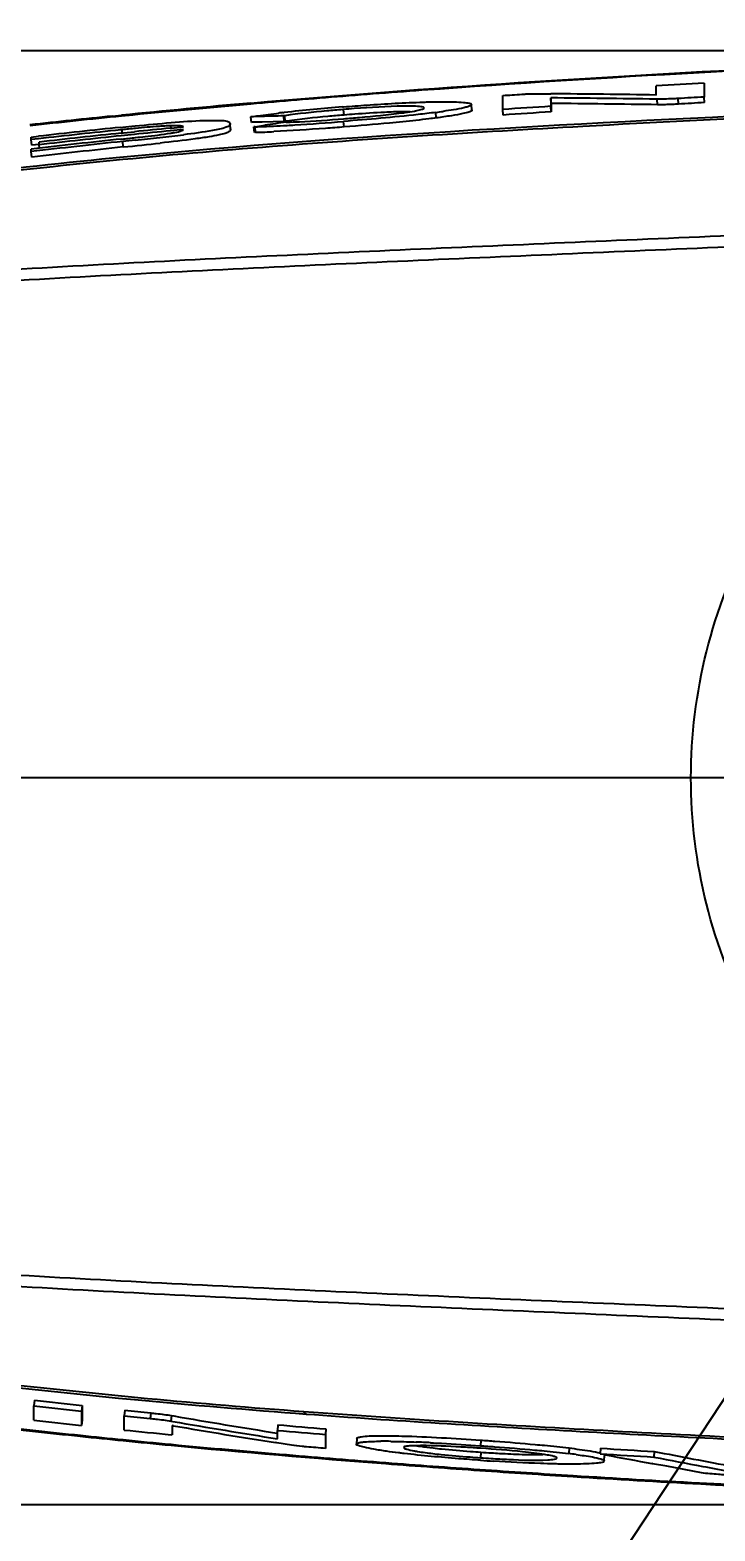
# Model space of a CAD drawing. Header units: millimetres. Extents: x 4086 to 8300, y 123 to 1549.
# Drawn here: x 6679.3 to 6709.9, y 703.4 to 770.5 of the extents above; entities that cross this region are included whole.
import ezdxf
from ezdxf import colors
from ezdxf.entities.mleader import LeaderData, LeaderLine
from ezdxf.math import Vec2, Vec3

# ---------------------------------------------------------------- set-up
doc = ezdxf.new("R2010")
doc.units = ezdxf.units.MM
doc.linetypes.add('CENTER2', pattern=[28.575, 19.05, -3.175, 3.175, -3.175])
for name, color, linetype in [('00_COMPONENTS', 7, 'Continuous'), ('03_ALL_AXES', 7, 'Continuous'), ('51__DRAFT_DIMS', 7, 'Continuous'), ('多重引线', 7, 'Continuous')]:
    doc.layers.add(name, color=color, linetype=linetype)
doc.styles.add('思源黑', font='SourceHanSansCN-Normal.ttf')
doc.dimstyles.new('尺寸标注_细节_1_2比例', dxfattribs={"dimtxt": 7, "dimasz": 6, "dimexe": 2, "dimexo": 1.5, "dimgap": 1, "dimtad": 1, "dimlfac": 2, "dimdsep": 46, "dimtxsty": '思源黑', "dimcen": 0.09, "dimadec": 0, "dimazin": 0, "dimtp": 0.01, "dimtm": 0.01, "dimtfac": 1, "dimtofl": 0, "dimtmove": 0, "dimatfit": 3, "dimfxl": 1, "dimtolj": 1, "dimarcsym": 0})

# ---------------------------------------------------------------- blocks, each defined once
blk = doc.blocks.new('*D1647')
at = {"layer": '51__DRAFT_DIMS', "color": 0, "linetype": 'Continuous', "lineweight": -2}
for p, q in [((6648.346, 764.797), (6648.346, 790.232)), ((6785.846, 771.111), (6785.846, 790.232)), ((6654.346, 788.232), (6779.846, 788.232))]:
    blk.add_line(p, q, dxfattribs=at)
at = {"layer": '51__DRAFT_DIMS', "color": 0}
for points in [[(6654.346, 789.232), (6654.346, 787.232), (6648.346, 788.232)], [(6779.846, 787.232), (6779.846, 789.232), (6785.846, 788.232)]]:
    blk.add_solid(points, dxfattribs=at)
at = {"layer": 'Defpoints', "color": 0}
for p in [(6785.846, 788.232), (6785.846, 769.611), (6648.346, 763.297)]:
    blk.add_point(p, dxfattribs=at)
at = {"layer": '51__DRAFT_DIMS', "color": 0, "insert": (6717.035, 796.484), "char_height": 7, "attachment_point": 2, "style": '思源黑'}
blk.add_mtext('\\A1;275', dxfattribs=at)
blk = doc.blocks.new('*D1649')
at = {"layer": '51__DRAFT_DIMS', "color": 0, "linetype": 'Continuous', "lineweight": -2}
for p, q in [((6740.485, 769.584), (6597.058, 769.584)), ((6599.058, 763.584), (6599.058, 710.528)), ((6740.475, 704.528), (6597.058, 704.528))]:
    blk.add_line(p, q, dxfattribs=at)
at = {"layer": '51__DRAFT_DIMS', "color": 0}
for points in [[(6600.058, 763.584), (6598.058, 763.584), (6599.058, 769.584)], [(6598.058, 710.528), (6600.058, 710.528), (6599.058, 704.528)]]:
    blk.add_solid(points, dxfattribs=at)
at = {"layer": 'Defpoints', "color": 0}
for p in [(6741.985, 769.584), (6599.058, 704.528), (6741.975, 704.528)]:
    blk.add_point(p, dxfattribs=at)
at = {"layer": '51__DRAFT_DIMS', "color": 0, "insert": (6590.796, 737.13), "char_height": 7, "attachment_point": 2, "rotation": 90, "style": '思源黑'}
blk.add_mtext('\\A1;130.11', dxfattribs=at)

msp = doc.modelspace()

# ---------------------------------------------------------------- linework, layer by layer
at = {"layer": '00_COMPONENTS', "color": 7, "linetype": 'Continuous'}
for p, q in [((6701.9442, 767.6679), (6702.5827, 767.6625)), ((6707.2876, 767.6076), (6707.2876, 768.0133)), ((6709.4323, 768.134), (6709.4319, 767.5167)), ((6693.2705, 767.0753), (6693.3168, 767.0789)), ((6696.881, 767.2913), (6696.9165, 767.2925)), ((6696.9201, 767.0262), (6696.9191, 767.0312)), ((6699.0344, 767.1897), (6699.0339, 767.1819)), ((6699.0339, 767.1819), (6699.0351, 767.1763)), ((6699.0525, 766.9273), (6699.0349, 767.1897)), ((6700.4361, 766.9616), (6700.4361, 767.5872)), ((6702.5971, 767.2295), (6702.581, 767.4785)), ((6702.581, 767.4785), (6702.581, 767.1029)), ((6702.5971, 766.8539), (6702.581, 767.1029)), ((6702.5971, 767.2295), (6702.5971, 766.8539)), ((6707.3419, 767.4224), (6707.2851, 767.4232)), ((6707.3566, 767.1732), (6707.3419, 767.4224)), ((6708.2815, 767.2009), (6708.267, 767.4501)), ((6709.4461, 767.2675), (6709.4319, 767.5167)), ((6682.9761, 766.664), (6683.3902, 766.7056)), ((6683.8829, 766.7112), (6683.3859, 766.6617)), ((6688.2599, 766.0611), (6688.2366, 766.3354)), ((6688.237, 766.3257), (6688.237, 766.3097)), ((6688.2391, 766.3356), (6688.2371, 766.3257)), ((6689.6568, 766.648), (6689.1711, 766.6338)), ((6689.1711, 766.6338), (6689.2191, 766.6408)), ((6689.1933, 766.3852), (6689.1711, 766.6338)), ((6689.2266, 766.3862), (6689.1933, 766.3852)), ((6689.3007, 766.3884), (6689.2266, 766.3862)), ((6689.6787, 766.3994), (6689.3007, 766.3884)), ((6690.1669, 766.4132), (6689.6787, 766.3994)), ((6690.658, 766.4267), (6690.1669, 766.4132)), ((6690.6099, 766.82), (6690.6561, 766.8253)), ((6690.6846, 766.6822), (6690.6366, 766.6753)), ((6690.658, 766.4267), (6690.6366, 766.6753)), ((6690.706, 766.4335), (6690.658, 766.4267)), ((6690.706, 766.4335), (6690.6846, 766.6822)), ((6690.7348, 766.4376), (6690.706, 766.4335)), ((6690.7771, 766.4435), (6690.7348, 766.4376)), ((6690.7439, 766.3917), (6690.7908, 766.3931)), ((6693.3168, 766.9616), (6693.2801, 766.9586)), ((6693.3367, 766.7128), (6693.3021, 766.71)), ((6693.3367, 766.1776), (6693.3167, 766.4264)), ((6693.3367, 766.7128), (6693.3168, 766.9616)), ((6697.4551, 766.5813), (6697.4371, 766.8302)), ((6699.0518, 766.9407), (6699.0513, 766.933)), ((6700.453, 766.7125), (6700.4361, 766.9616)), ((6679.348, 765.6875), (6679.348, 765.7255)), ((6679.348, 765.6115), (6679.348, 765.6875)), ((6679.6688, 765.6483), (6679.348, 765.6115)), ((6679.3481, 765.7255), (6679.6698, 765.7622)), ((6683.3358, 766.1591), (6683.439, 766.1697)), ((6683.3908, 766.0532), (6683.3471, 766.0487)), ((6683.3626, 765.9015), (6683.4661, 765.9122)), ((6683.9585, 765.8441), (6683.3749, 765.7837)), ((6683.4661, 765.9122), (6683.9602, 765.9631)), ((6685.5685, 766.124), (6685.601, 766.1272)), ((6686.1615, 766.0637), (6685.5801, 766.007)), ((6685.6013, 766.126), (6685.5908, 766.2329)), ((6685.601, 766.1272), (6686.1615, 766.1817)), ((6688.262, 766.0871), (6688.2599, 766.0772)), ((6688.2599, 766.0772), (6688.2599, 766.0611)), ((6689.3066, 766.1851), (6689.3413, 766.1901)), ((6689.3555, 766.1866), (6689.3067, 766.1851)), ((6689.329, 765.9365), (6689.3067, 766.1851)), ((6689.3778, 765.938), (6689.329, 765.9365)), ((6689.3413, 766.1901), (6689.7887, 766.255)), ((6689.3778, 765.938), (6689.3555, 766.1866)), ((6679.3472, 765.1493), (6679.3472, 765.187)), ((6679.3472, 765.0737), (6679.3472, 765.1493)), ((6679.3767, 764.8259), (6679.3472, 765.0737)), ((6679.3767, 765.3636), (6679.348, 765.6115)), ((6679.6969, 765.4004), (6679.3767, 765.3636)), ((6679.6993, 765.4601), (6679.6993, 765.5004)), ((6679.6993, 765.3793), (6679.6993, 765.4601)), ((6679.7167, 765.2297), (6679.6993, 765.3793)), ((6683.9969, 765.5893), (6683.4384, 765.5305)), ((6683.4646, 765.2823), (6683.4384, 765.5305)), ((6708.8462, 737.0561), (6672.3463, 737.0561)), ((6679.4931, 709.2086), (6679.4638, 708.9608)), ((6679.4641, 708.7422), (6679.4638, 708.9608)), ((6679.4648, 708.3093), (6679.4641, 708.7422)), ((6681.6218, 708.9655), (6681.5942, 708.7175)), ((6681.5942, 708.7175), (6681.595, 708.0734)), ((6681.6218, 708.9655), (6681.6218, 708.3215)), ((6683.5262, 708.7601), (6683.5001, 708.5119)), ((6684.6908, 708.6401), (6684.6656, 708.3919)), ((6681.6218, 708.3215), (6681.595, 708.0734)), ((6683.5007, 707.8728), (6683.5001, 708.5119)), ((6685.6157, 708.5208), (6685.5911, 708.2725)), ((6685.5911, 708.2725), (6685.6769, 708.2576)), ((6685.6157, 708.5208), (6685.7188, 708.503)), ((6685.7143, 708.0627), (6685.6457, 708.0745)), ((6685.6457, 708.0745), (6685.6457, 707.6593)), ((6690.3754, 708.1073), (6690.3538, 707.8587)), ((6692.5196, 707.9262), (6692.499, 707.6775)), ((6685.646, 707.6593), (6685.6055, 707.6632)), ((6690.325, 707.3), (6690.2661, 707.3095)), ((6690.9907, 707.1944), (6690.325, 707.3)), ((6690.3538, 707.7322), (6690.3538, 707.8587)), ((6690.3538, 707.4807), (6690.3538, 707.7322)), ((6692.4991, 707.6775), (6692.4991, 707.0502)), ((6693.9063, 707.4995), (6693.8851, 707.2431)), ((6693.8854, 707.2431), (6693.8865, 707.249)), ((6693.8865, 707.249), (6693.8867, 707.2507)), ((6693.9051, 707.4919), (6693.9062, 707.4978)), ((6699.4526, 707.4191), (6699.4353, 707.1701)), ((6696.0168, 706.8223), (6695.959, 706.8291)), ((6695.9978, 707.0983), (6696.0008, 707.0854)), ((6699.4526, 706.8822), (6699.4353, 706.6332)), ((6702.8549, 706.6135), (6702.8587, 706.6229)), ((6703.3956, 707.07), (6703.3798, 706.8209)), ((6704.8046, 707.0577), (6704.7892, 706.8085)), ((6704.971, 706.491), (6704.9862, 706.7402)), ((6705.0223, 706.7643), (6704.9919, 706.77)), ((6707.2033, 706.9135), (6707.1885, 706.6643)), ((6707.1332, 706.3672), (6707.1025, 706.3729)), ((6707.7629, 706.2501), (6707.1332, 706.3672)), ((6709.3197, 705.9636), (6707.7629, 706.2501)), ((6709.3735, 706.2462), (6709.5118, 706.22)), ((6709.5118, 706.22), (6710.7155, 705.9936))]:
    msp.add_line(p, q, dxfattribs=at)
for centre, radius, start, end in [((6738.4399, 200.3928), 568.9495, 94.113427, 94.552399), ((6694.7853, -102.0418), 869.7393, 89.1763623, 89.4863246), ((6754.5373, -52.7581), 822.1303, 93.1450302, 93.2947265), ((6730.3944, 296.2493), 472.7986, 95.002816, 95.705594), ((6729.8109, 302.3862), 466.591, 94.997106, 95.648951), ((6735.0549, 242.7649), 526.4424, 94.551188, 95.00045), ((6698.9415, 693.9695), 73.3254, 94.435706, 96.487942), ((6699.4095, 690.7991), 76.4058, 94.216014, 94.573733), ((6746.5878, 83.0734), 685.4436, 93.6810307, 93.8607128), ((6693.0424, -243.201), 1010.7245, 89.1925887, 89.4592685), ((6692.9666, -249.4264), 1016.7015, 89.1890289, 89.4572675), ((6725.4489, 345.8526), 422.9494, 95.763394, 96.265903), ((6724.1574, 359.3941), 409.3034, 95.716829, 96.292861), ((6703.9115, 272.3837), 494.4698, 91.538401, 91.651972), ((6749.5918, 352.0077), 418.5418, 98.082702, 98.214792), ((6697.3152, 708.6244), 58.5806, 96.572701, 96.756209), ((6683.9638, 882.4664), 116.4164, 273.528789, 274.608087), ((6699.4237, 690.6218), 76.3341, 94.215793, 94.573697), ((6693.3231, 797.8172), 31.2589, 277.562524, 278.17751), ((6746.5881, 83.0704), 685.1971, 93.6810329, 93.8607139), ((6716.4756, 449.7562), 317.6085, 95.979333, 96.713203), ((6718.7111, 424.0203), 343.8518, 95.90312, 96.51965), ((6719.3649, 416.2708), 351.7384, 95.87921, 96.479865), ((6717.2464, 441.0041), 326.5411, 95.953899, 96.602731), ((6717.5936, 436.3044), 331.3699, 95.929327, 96.566492), ((6668.2861, 910.0338), 145.1849, 275.971583, 276.216996), ((6691.6122, 686.6545), 79.8232, 95.464075, 95.911658), ((6741.5581, 772.0273), 58.4733, 185.864037, 186.010309), ((6721.8561, 396.6566), 371.1276, 95.609353, 95.860956), ((6722.3013, 390.9789), 376.9392, 95.592358, 95.83804), ((6660.2254, 991.4196), 227.078, 276.008971, 276.28665), ((6672.0269, 883.9786), 118.9908, 276.3033, 276.56447), ((6685.8978, 756.5605), 9.6773, 91.818044, 93.080894), ((6676.7484, 843.0575), 77.7982, 276.555373, 276.94793), ((6687.7609, 816.8662), 50.7047, 271.802185, 272.728376), ((6687.7868, 816.558), 50.645, 271.800243, 272.727105), ((6686.8883, 835.4156), 69.2746, 272.719024, 273.226367), ((6686.2501, 846.9054), 80.7821, 273.219653, 273.462749), ((6715.9686, 455.6485), 311.5847, 95.992735, 96.74973), ((6715.9689, 455.6467), 311.337, 95.992722, 96.74971), ((6652.1155, 1066.3736), 302.7189, 275.94413, 276.258534), ((6717.1936, 1056.3857), 348.6267, 263.475007, 265.778934), ((6715.7359, 1017.1511), 310.0679, 263.28755, 263.683461), ((6715.7362, 1017.1549), 310.3213, 263.28754, 263.683447), ((6719.9482, 1056.7223), 349.8633, 264.024473, 264.216211), ((6723.2706, 1106.4443), 400.9821, 263.721126, 264.027382), ((6719.3483, 1058.6702), 352.6236, 263.505663, 263.853908), ((6719.9477, 1056.7181), 350.1086, 264.024472, 264.216213), ((6723.3824, 1097.6843), 391.8463, 264.158378, 264.467668), ((6750.7519, 1085.5486), 382.8619, 260.21394, 260.923438), ((6751.3369, 1090.5016), 388.0282, 260.263458, 260.944707), ((6750.678, 1085.1167), 382.1748, 260.213782, 260.915175), ((6728.5667, 1147.5468), 441.096, 265.032952, 265.312456), ((6724.8117, 1122.3348), 416.9905, 263.749325, 264.043818), ((6726.7754, 1141.1373), 435.8952, 264.043547, 264.29647), ((6725.4179, 1126.9499), 421.5999, 264.027111, 264.288541), ((6728.7273, 1160.694), 455.5491, 264.29664, 264.567798), ((6727.5738, 1148.5199), 443.2774, 264.288731, 264.567388), ((6731.7101, 1192.545), 487.4964, 264.573302, 265.182384), ((6728.5669, 1147.5495), 441.3482, 265.032952, 265.312454), ((6695.0718, 684.3958), 22.974, 89.102853, 90.240174), ((6693.6995, 636.9477), 70.4444, 87.14615, 87.672898), ((6734.1685, 1219.4533), 514.5596, 264.584033, 265.656217), ((6736.5208, 1249.1495), 544.3049, 265.178196, 265.646301), ((6704.226, 776.2997), 69.831, 265.685057, 266.066163), ((6704.2396, 776.4957), 69.7779, 265.684918, 266.066185), ((6704.243, 776.3617), 69.8941, 266.05575, 266.444595), ((6704.2566, 776.5579), 69.8411, 266.055767, 266.444776), ((6699.555, 675.9232), 31.1335, 82.33454, 82.943263), ((6760.191, 1608.616), 903.5077, 266.4844985, 266.6369293), ((6760.1907, 1608.6108), 903.2528, 266.4845003, 266.6369319), ((6830.7843, 1369.4979), 674.5606, 259.2551617, 259.4349467), ((6826.7108, 1325.3396), 630.1148, 259.065696, 259.2679763), ((6822.781, 1304.9369), 609.0896, 259.0615216, 259.3991182), ((6739.7383, 1290.7892), 586.1124, 265.6414807, 266.0540704), ((6739.8176, 1292.4121), 587.6929, 265.6459996, 266.0568661), ((6742.3945, 1329.5991), 624.969, 266.0556229, 266.4394032), ((6742.4592, 1330.0725), 625.4899, 266.053043, 266.4358833), ((6706.5819, 810.3385), 104.0655, 266.062202, 266.383722), ((6744.1786, 1357.7403), 653.2111, 266.436229, 266.938515), ((6744.502, 1363.6833), 659.1183, 266.440564, 266.931999), ((6746.6798, 1404.1802), 699.6738, 266.9314054, 267.3510317)]:
    msp.add_arc(centre, radius, start, end, dxfattribs=at)
for points, knots in [([(6689.1641, 767.2467), (6697.1259, 767.9447), (6712.8194, 768.953), (6732.2588, 769.5931), (6747.3895, 769.6405), (6761.9344, 769.2984), (6772.7676, 768.614), (6779.8463, 767.5833)], [0, 0, 0, 0, 0.2640025, 0.5193033, 0.6423762, 0.76371, 1, 1, 1, 1]), ([(6796.0887, 763.6693), (6792.2052, 765.0563), (6784.1512, 767.0339), (6771.863, 768.5916), (6759.498, 769.3276), (6742.9918, 769.7235), (6722.3518, 769.3156), (6705.8617, 768.4692), (6697.6284, 767.8767)], [0, 0, 0, 0, 0.1249125, 0.2499034, 0.3749179, 0.499938, 0.7499661, 1, 1, 1, 1]), ([(6701.2782, 767.6433), (6701.3413, 767.6474), (6701.5631, 767.66), (6701.7853, 767.6695), (6701.9442, 767.6679)], [0, 0, 0, 0, 0.2845232, 1, 1, 1, 1]), ([(6693.3168, 767.0789), (6693.6609, 767.1064), (6694.8478, 767.1956), (6696.0364, 767.2644), (6696.881, 767.2913)], [0, 0, 0, 0, 0.2900591, 1, 1, 1, 1]), ([(6696.444, 767.1071), (6696.2906, 767.1119), (6695.4054, 767.1097), (6694.5217, 767.0518), (6693.7924, 766.9981)], [0, 0, 0, 0, 0.1734812, 1, 1, 1, 1]), ([(6696.9191, 767.0312), (6696.9168, 767.0467), (6696.86, 767.0689), (6696.7128, 767.0957), (6696.5579, 767.1035), (6696.444, 767.1071)], [0, 0, 0, 0, 0.0962295, 0.2994855, 1, 1, 1, 1]), ([(6696.4781, 766.8908), (6696.5157, 766.8976), (6696.6342, 766.9202), (6696.7527, 766.9453), (6696.8309, 766.9714)], [0, 0, 0, 0, 0.3169964, 1, 1, 1, 1]), ([(6696.8309, 766.9714), (6696.8444, 766.9759), (6696.8735, 766.9878), (6696.9221, 767.0051), (6696.9205, 767.0262)], [0, 0, 0, 0, 0.4021578, 1, 1, 1, 1]), ([(6696.9165, 767.2925), (6696.9858, 767.2946), (6697.2372, 767.3018), (6697.4886, 767.3065), (6697.6707, 767.3077)], [0, 0, 0, 0, 0.2757117, 1, 1, 1, 1]), ([(6697.6707, 767.3077), (6697.8638, 767.3083), (6698.1933, 767.3055), (6698.6401, 767.2886), (6698.8662, 767.2572), (6699.0324, 767.225), (6699.0349, 767.1897)], [0, 0, 0, 0, 0.4194146, 0.7308286, 0.9232343, 1, 1, 1, 1]), ([(6698.8733, 767.0841), (6698.8139, 767.0656), (6698.4499, 766.9751), (6698.0786, 766.9207), (6697.7694, 766.8762)], [0, 0, 0, 0, 0.1660804, 1, 1, 1, 1]), ([(6699.0351, 767.1763), (6699.0365, 767.1569), (6698.9682, 767.1136), (6698.9153, 767.0971), (6698.8733, 767.0841)], [0, 0, 0, 0, 0.3068478, 1, 1, 1, 1]), ([(6708.267, 767.4501), (6708.1797, 767.445), (6707.8716, 767.43), (6707.563, 767.4188), (6707.3419, 767.4224)], [0, 0, 0, 0, 0.2832575, 1, 1, 1, 1]), ([(6708.2815, 767.2009), (6708.1942, 767.1959), (6707.8862, 767.1808), (6707.5777, 767.1696), (6707.3566, 767.1732)], [0, 0, 0, 0, 0.2832551, 1, 1, 1, 1]), ([(6651.8254, 759.983), (6656.8566, 761.1582), (6667.0654, 762.9588), (6687.6927, 765.5159), (6703.2995, 766.3175), (6713.714, 766.8123)], [0, 0, 0, 0, 0.2486441, 0.4982448, 1, 1, 1, 1]), ([(6713.5979, 766.698), (6710.4009, 766.5401), (6702.4268, 766.1313), (6689.6945, 765.3526), (6680.182, 764.422), (6675.4466, 763.844)], [0, 0, 0, 0, 0.2509476, 0.6259903, 1, 1, 1, 1]), ([(6683.439, 766.1698), (6683.6223, 766.1886), (6684.3434, 766.2615), (6685.0652, 766.3286), (6685.604, 766.3723)], [0, 0, 0, 0, 0.2542531, 1, 1, 1, 1]), ([(6685.604, 766.3723), (6686.0927, 766.4118), (6686.8539, 766.4813), (6687.7161, 766.4654), (6688.113, 766.4579), (6688.2336, 766.3684), (6688.2366, 766.3354)], [0, 0, 0, 0, 0.5501521, 0.8580101, 0.9628032, 1, 1, 1, 1]), ([(6688.237, 766.3097), (6688.237, 766.2983), (6688.2213, 766.2172), (6688.1248, 766.1869), (6688.0612, 766.163)], [0, 0, 0, 0, 0.1436983, 1, 1, 1, 1]), ([(6689.2192, 766.6408), (6689.3121, 766.6543), (6689.713, 766.7109), (6690.1147, 766.7616), (6690.4235, 766.7982)], [0, 0, 0, 0, 0.2318967, 1, 1, 1, 1]), ([(6693.2801, 766.9586), (6693.0425, 766.9395), (6692.1757, 766.864), (6691.3101, 766.7705), (6690.6846, 766.6822)], [0, 0, 0, 0, 0.2739434, 1, 1, 1, 1]), ([(6693.3021, 766.71), (6693.0724, 766.6915), (6692.2292, 766.6183), (6691.3872, 766.5279), (6690.7771, 766.4435)], [0, 0, 0, 0, 0.2722857, 1, 1, 1, 1]), ([(6690.7908, 766.3931), (6690.9733, 766.3987), (6691.8162, 766.4332), (6692.6579, 766.492), (6693.3167, 766.5455)], [0, 0, 0, 0, 0.2164295, 1, 1, 1, 1]), ([(6697.4371, 766.8302), (6697.1741, 766.7959), (6695.8034, 766.6344), (6694.428, 766.5155), (6693.3167, 766.4264)], [0, 0, 0, 0, 0.1921481, 1, 1, 1, 1]), ([(6693.3167, 766.5455), (6693.5534, 766.5639), (6694.4186, 766.6357), (6695.283, 766.7215), (6695.9085, 766.803)], [0, 0, 0, 0, 0.2734502, 1, 1, 1, 1]), ([(6695.965, 766.4121), (6695.7675, 766.392), (6694.8921, 766.3066), (6694.0156, 766.2321), (6693.3367, 766.1776)], [0, 0, 0, 0, 0.2257001, 1, 1, 1, 1]), ([(6695.5429, 766.8487), (6695.4107, 766.844), (6694.8333, 766.8196), (6694.2565, 766.7821), (6693.8122, 766.7494)], [0, 0, 0, 0, 0.2290212, 1, 1, 1, 1]), ([(6696.2901, 766.8616), (6696.2371, 766.8621), (6695.9879, 766.8623), (6695.7389, 766.8557), (6695.5429, 766.8487)], [0, 0, 0, 0, 0.2129088, 1, 1, 1, 1]), ([(6695.9085, 766.803), (6695.9626, 766.8103), (6696.1529, 766.837), (6696.3428, 766.8664), (6696.4781, 766.8908)], [0, 0, 0, 0, 0.2843012, 1, 1, 1, 1]), ([(6697.4551, 766.5813), (6697.3473, 766.5672), (6696.8512, 766.5052), (6696.3542, 766.4516), (6695.965, 766.4121)], [0, 0, 0, 0, 0.2174816, 1, 1, 1, 1]), ([(6699.0525, 766.9273), (6699.0554, 766.8869), (6698.8614, 766.8289), (6698.6028, 766.7561), (6698.0732, 766.6682), (6697.6836, 766.6117), (6697.4551, 766.5813)], [0, 0, 0, 0, 0.0738686, 0.2663848, 0.5801043, 1, 1, 1, 1]), ([(6684.0088, 765.7028), (6684.1516, 765.7184), (6684.6796, 765.7777), (6685.208, 765.8381), (6685.5906, 765.9014)], [0, 0, 0, 0, 0.2702684, 1, 1, 1, 1]), ([(6685.3777, 766.2238), (6685.2725, 766.2183), (6684.8165, 766.189), (6684.3613, 766.1484), (6684.0113, 766.115)], [0, 0, 0, 0, 0.2306284, 1, 1, 1, 1]), ([(6688.2599, 766.0611), (6688.2599, 766.0154), (6688.1635, 765.9363), (6687.9848, 765.8801), (6687.6912, 765.8026), (6687.2446, 765.7247), (6686.3678, 765.5988), (6685.637, 765.5165), (6685.1163, 765.4589)], [0, 0, 0, 0, 0.0423437, 0.0939678, 0.1813396, 0.319012, 0.5152197, 1, 1, 1, 1]), ([(6685.5906, 765.9014), (6685.6513, 765.9115), (6685.8155, 765.9415), (6685.9812, 765.9748), (6686.0793, 766.0144)], [0, 0, 0, 0, 0.3677132, 1, 1, 1, 1]), ([(6685.8936, 766.2337), (6685.8722, 766.2346), (6685.7713, 766.2371), (6685.6703, 766.2354), (6685.5908, 766.2329)], [0, 0, 0, 0, 0.2123203, 1, 1, 1, 1]), ([(6686.1615, 766.1817), (6686.1527, 766.1897), (6686.0693, 766.2325), (6685.9734, 766.2307), (6685.8936, 766.2337)], [0, 0, 0, 0, 0.1301985, 1, 1, 1, 1]), ([(6688.0612, 766.163), (6687.8663, 766.0898), (6687.2288, 765.9688), (6686.5922, 765.8835), (6686.1594, 765.8306)], [0, 0, 0, 0, 0.3231043, 1, 1, 1, 1]), ([(6693.3367, 766.1776), (6693.06, 766.1553), (6692.014, 766.0748), (6690.967, 766.0068), (6690.1964, 765.9704)], [0, 0, 0, 0, 0.2646994, 1, 1, 1, 1]), ([(6659.4568, 758.3809), (6664.2764, 758.7861), (6673.9468, 759.5825), (6688.5348, 760.3643), (6703.2492, 761.0104), (6718.1081, 761.6545), (6733.119, 762.2571), (6748.2673, 762.6545), (6760.9752, 762.5721), (6771.1612, 761.8992), (6776.2476, 761.2783), (6778.7697, 760.8303)], [0, 0, 0, 0, 0.1214109, 0.2435531, 0.3666934, 0.4911407, 0.6169012, 0.7437999, 0.8715431, 0.9356977, 1, 1, 1, 1]), ([(6778.6179, 760.1911), (6776.1097, 760.6402), (6771.0459, 761.2645), (6760.887, 761.9542), (6748.1888, 762.0628), (6733.035, 761.7049), (6718.0092, 761.1245), (6703.1351, 760.4896), (6688.4119, 759.8404), (6673.8191, 759.0578), (6664.1477, 758.2616), (6659.3274, 757.8491)], [0, 0, 0, 0, 0.0639763, 0.1279285, 0.2555972, 0.3825914, 0.508513, 0.6331217, 0.7563807, 0.8785339, 1, 1, 1, 1]), ([(6708.8451, 737.0561), (6708.8462, 738.9499), (6709.3179, 742.7809), (6711.4118, 748.193), (6714.7986, 752.9433), (6719.2193, 756.6995), (6724.3344, 759.2091), (6729.7577, 760.4085), (6734.2353, 760.2888), (6737.696, 760.3479), (6740.9545, 760.3884), (6744.8771, 760.4603), (6749.5487, 760.5295), (6754.2669, 760.5614), (6760.7103, 760.5104), (6768.8539, 760.1816), (6775.3695, 759.4628), (6778.6, 758.8514)], [0, 0, 0, 0, 0.0684333, 0.1378606, 0.2076161, 0.2770638, 0.3453061, 0.4115705, 0.4755014, 0.5066045, 0.5366962, 0.5932436, 0.6483742, 0.7055221, 0.7637373, 0.8811933, 1, 1, 1, 1]), ([(6622.3847, 737.0587), (6622.391, 735.614), (6622.717, 732.7091), (6624.8336, 727.2818), (6628.737, 722.8057), (6633.4164, 719.4205), (6638.4696, 716.5722), (6645.253, 713.9681), (6653.6629, 711.7808), (6665.043, 709.6184), (6673.6614, 708.5008), (6679.4161, 707.8675)], [0, 0, 0, 0, 0.0624529, 0.1248904, 0.2493285, 0.3118765, 0.3744364, 0.4994873, 0.6246031, 0.7497379, 1, 1, 1, 1]), ([(6778.6001, 715.2605), (6775.3695, 714.6491), (6768.8539, 713.9303), (6760.7102, 713.6014), (6754.2667, 713.5504), (6749.5485, 713.5823), (6744.8767, 713.6515), (6740.9541, 713.7234), (6737.6956, 713.7638), (6734.2347, 713.8229), (6729.7569, 713.7031), (6724.3335, 714.9027), (6719.2182, 717.4125), (6714.7974, 721.1689), (6711.4107, 725.9195), (6709.317, 731.3313), (6708.8448, 735.1624), (6708.8457, 737.0561)], [0, 0, 0, 0, 0.1188066, 0.2362623, 0.2944773, 0.3516251, 0.4067555, 0.4633033, 0.4933955, 0.5244992, 0.5884314, 0.6546973, 0.7229412, 0.7923905, 0.8621476, 0.9315735, 1, 1, 1, 1]), ([(6716.7992, 737.0556), (6716.3135, 737.0562), (6713.6624, 737.0574), (6711.0111, 737.0697), (6708.8457, 737.0561)], [0, 0, 0, 0, 0.1831973, 1, 1, 1, 1]), ([(6633.0058, 719.733), (6635.7313, 717.9257), (6642.2116, 714.7945), (6653.2908, 711.7123), (6665.9215, 709.4482), (6674.818, 708.3264), (6679.4103, 707.8233)], [0, 0, 0, 0, 0.2032161, 0.4429461, 0.7129227, 1, 1, 1, 1]), ([(6659.3273, 716.2634), (6664.1477, 715.8508), (6673.8192, 715.0547), (6688.4122, 714.272), (6703.1355, 713.6229), (6718.0097, 712.9879), (6733.0356, 712.4075), (6748.1895, 712.0497), (6760.8878, 712.1582), (6771.0464, 712.8482), (6776.11, 713.4718), (6778.6178, 713.9214)], [0, 0, 0, 0, 0.1214676, 0.2436229, 0.366883, 0.4914912, 0.6174136, 0.7444108, 0.8720778, 0.9360322, 1, 1, 1, 1]), ([(6778.7697, 713.2819), (6776.2475, 712.8354), (6771.1623, 712.2107), (6760.977, 711.5377), (6748.2698, 711.4538), (6733.1205, 711.8501), (6718.1089, 712.4606), (6703.2485, 713.1011), (6688.5345, 713.7508), (6673.9463, 714.5292), (6664.2764, 715.3256), (6659.4568, 715.7312)], [0, 0, 0, 0, 0.0642979, 0.128442, 0.2561788, 0.3830764, 0.5088659, 0.6333085, 0.7564605, 0.8785885, 1, 1, 1, 1]), ([(6691.6482, 708.574), (6689.0872, 708.766), (6678.8821, 709.6189), (6668.7096, 710.9241), (6661.1517, 712.2482)], [0, 0, 0, 0, 0.2507707, 1, 1, 1, 1]), ([(6684.6908, 708.6401), (6684.7741, 708.6317), (6685.0829, 708.5967), (6685.3919, 708.5601), (6685.6157, 708.5208)], [0, 0, 0, 0, 0.2690905, 1, 1, 1, 1]), ([(6691.6482, 708.574), (6691.6122, 708.5896), (6691.5696, 708.6362), (6691.5413, 708.6871), (6691.533, 708.7047)], [0, 0, 0, 0, 0.6678811, 1, 1, 1, 1]), ([(6691.533, 708.7047), (6696.1342, 708.3614), (6705.3672, 707.8157), (6714.6039, 707.3515), (6719.234, 707.1518)], [0, 0, 0, 0, 0.4988985, 1, 1, 1, 1]), ([(6739.3338, 706.4779), (6731.3594, 706.5613), (6719.4155, 707.0014), (6703.5241, 707.7994), (6695.6007, 708.2777), (6691.6482, 708.574)], [0, 0, 0, 0, 0.5011853, 0.7509099, 1, 1, 1, 1]), ([(6684.6656, 708.3918), (6684.7488, 708.3834), (6685.0579, 708.3484), (6685.3671, 708.3118), (6685.5911, 708.2725)], [0, 0, 0, 0, 0.2690904, 1, 1, 1, 1]), ([(6691.6566, 707.1196), (6691.5935, 707.1248), (6691.3711, 707.1454), (6691.1488, 707.1691), (6690.9907, 707.1944)], [0, 0, 0, 0, 0.2833753, 1, 1, 1, 1]), ([(6695.2395, 706.9216), (6695.0458, 706.9497), (6694.7148, 707.0016), (6694.2672, 707.0853), (6694.0443, 707.1506), (6693.8823, 707.2078), (6693.8851, 707.2431)], [0, 0, 0, 0, 0.4182045, 0.7312332, 0.9243575, 1, 1, 1, 1]), ([(6693.8866, 707.2507), (6693.8883, 707.2726), (6693.9711, 707.3072), (6694.0311, 707.3166), (6694.0787, 707.3239)], [0, 0, 0, 0, 0.3123079, 1, 1, 1, 1]), ([(6693.9063, 707.4995), (6693.908, 707.5213), (6693.9908, 707.556), (6694.0507, 707.5654), (6694.0983, 707.5727)], [0, 0, 0, 0, 0.3123566, 1, 1, 1, 1]), ([(6694.0787, 707.3239), (6694.1325, 707.3321), (6694.4305, 707.3639), (6694.7305, 707.3684), (6694.9755, 707.3696)], [0, 0, 0, 0, 0.1819633, 1, 1, 1, 1]), ([(6694.0983, 707.5727), (6694.3322, 707.6085), (6694.944, 707.6231), (6696.7289, 707.5992), (6698.2779, 707.5002), (6699.4526, 707.4191)], [0, 0, 0, 0, 0.1324567, 0.3410471, 1, 1, 1, 1]), ([(6695.4315, 707.367), (6695.5167, 707.3657), (6695.893, 707.3585), (6696.2691, 707.3458), (6696.5599, 707.334)], [0, 0, 0, 0, 0.2265135, 1, 1, 1, 1]), ([(6697.2069, 707.3047), (6697.3692, 707.2967), (6698.1123, 707.2574), (6698.855, 707.2102), (6699.4353, 707.1701)], [0, 0, 0, 0, 0.2184089, 1, 1, 1, 1]), ([(6699.4526, 707.4191), (6699.6611, 707.4051), (6700.4729, 707.3483), (6701.2842, 707.2829), (6701.8865, 707.2274)], [0, 0, 0, 0, 0.2567736, 1, 1, 1, 1]), ([(6701.8865, 707.2274), (6702.0229, 707.2148), (6702.5265, 707.167), (6703.0295, 707.1138), (6703.3956, 707.07)], [0, 0, 0, 0, 0.2709006, 1, 1, 1, 1]), ([(6695.959, 706.8291), (6695.8939, 706.8368), (6695.6538, 706.8657), (6695.414, 706.8969), (6695.2395, 706.9216)], [0, 0, 0, 0, 0.2712333, 1, 1, 1, 1]), ([(6696.0896, 707.1398), (6696.0761, 707.1373), (6696.0462, 707.1297), (6695.9974, 707.1193), (6695.9958, 707.0984)], [0, 0, 0, 0, 0.3955825, 1, 1, 1, 1]), ([(6696.0008, 707.0854), (6696.0213, 707.0386), (6696.2093, 707.005), (6696.3445, 706.9636), (6696.4495, 706.944)], [0, 0, 0, 0, 0.3231913, 1, 1, 1, 1]), ([(6699.4353, 706.5187), (6699.107, 706.5413), (6697.966, 706.625), (6696.8263, 706.728), (6696.0168, 706.8223)], [0, 0, 0, 0, 0.2876785, 1, 1, 1, 1]), ([(6696.4373, 707.1686), (6696.4008, 707.1673), (6696.2846, 707.162), (6696.1681, 707.1543), (6696.0896, 707.1398)], [0, 0, 0, 0, 0.3140955, 1, 1, 1, 1]), ([(6697.0108, 707.1737), (6696.9564, 707.1742), (6696.7652, 707.1752), (6696.574, 707.1735), (6696.4373, 707.1686)], [0, 0, 0, 0, 0.2844071, 1, 1, 1, 1]), ([(6696.4495, 706.944), (6696.5056, 706.9335), (6696.7887, 706.8847), (6697.0738, 706.8484), (6697.3024, 706.8217)], [0, 0, 0, 0, 0.1985437, 1, 1, 1, 1]), ([(6696.5955, 707.1703), (6696.6456, 707.1619), (6696.8865, 707.1237), (6697.1285, 707.093), (6697.3203, 707.0706)], [0, 0, 0, 0, 0.2082018, 1, 1, 1, 1]), ([(6699.4353, 707.0565), (6699.2133, 707.0724), (6698.4059, 707.1254), (6697.5973, 707.1648), (6697.0108, 707.1737)], [0, 0, 0, 0, 0.2751001, 1, 1, 1, 1]), ([(6697.3024, 706.8217), (6697.4277, 706.807), (6697.9834, 706.7462), (6698.5404, 706.6992), (6698.972, 706.6666)], [0, 0, 0, 0, 0.2256445, 1, 1, 1, 1]), ([(6697.3203, 707.0706), (6697.4455, 707.056), (6698.001, 706.9952), (6698.5579, 706.9482), (6698.9894, 706.9156)], [0, 0, 0, 0, 0.2256336, 1, 1, 1, 1]), ([(6699.4353, 707.1701), (6699.6434, 707.1562), (6700.4537, 707.0994), (6701.2635, 707.0343), (6701.8647, 706.9789)], [0, 0, 0, 0, 0.256737, 1, 1, 1, 1]), ([(6701.8358, 706.8419), (6701.6643, 706.8629), (6700.8657, 706.9511), (6700.0645, 707.0146), (6699.4353, 707.0565)], [0, 0, 0, 0, 0.2150787, 1, 1, 1, 1]), ([(6699.9087, 706.6022), (6700.1723, 706.5858), (6701.0158, 706.5414), (6701.8626, 706.5023), (6702.4428, 706.5342)], [0, 0, 0, 0, 0.312513, 1, 1, 1, 1]), ([(6699.9257, 706.8512), (6700.0447, 706.8438), (6700.5006, 706.8169), (6700.9568, 706.7951), (6701.2941, 706.7846)], [0, 0, 0, 0, 0.2610473, 1, 1, 1, 1]), ([(6701.2941, 706.7846), (6701.3857, 706.7817), (6701.7009, 706.7734), (6702.0163, 706.77), (6702.2398, 706.7751)], [0, 0, 0, 0, 0.2909726, 1, 1, 1, 1]), ([(6702.4264, 706.7548), (6702.3839, 706.7622), (6702.1876, 706.7949), (6701.9904, 706.822), (6701.8358, 706.8419)], [0, 0, 0, 0, 0.2167432, 1, 1, 1, 1]), ([(6701.8647, 706.9789), (6702.0017, 706.9663), (6702.5072, 706.9183), (6703.0122, 706.8649), (6703.3798, 706.8209)], [0, 0, 0, 0, 0.2709447, 1, 1, 1, 1]), ([(6702.7696, 706.6778), (6702.7494, 706.6845), (6702.6365, 706.7168), (6702.5209, 706.7382), (6702.4264, 706.7548)], [0, 0, 0, 0, 0.1818292, 1, 1, 1, 1]), ([(6702.4428, 706.5342), (6702.5454, 706.5398), (6702.6617, 706.5585), (6702.8435, 706.5767), (6702.8549, 706.6135)], [0, 0, 0, 0, 0.7276026, 1, 1, 1, 1]), ([(6702.8589, 706.6229), (6702.8592, 706.6274), (6702.8397, 706.6615), (6702.7994, 706.6679), (6702.7696, 706.6778)], [0, 0, 0, 0, 0.1266021, 1, 1, 1, 1]), ([(6703.3956, 707.07), (6703.5518, 707.0506), (6704.0227, 706.9863), (6704.4972, 706.9242), (6704.8032, 706.8366)], [0, 0, 0, 0, 0.3308814, 1, 1, 1, 1]), ([(6703.7079, 706.7786), (6703.8297, 706.7621), (6704.1994, 706.7076), (6704.5719, 706.6533), (6704.8122, 706.5803)], [0, 0, 0, 0, 0.328715, 1, 1, 1, 1]), ([(6704.8122, 706.5803), (6704.8533, 706.5678), (6704.9052, 706.5521), (6704.9722, 706.5102), (6704.971, 706.491)], [0, 0, 0, 0, 0.6913877, 1, 1, 1, 1]), ([(6704.9435, 706.7849), (6704.9552, 706.7786), (6704.9737, 706.7684), (6704.9867, 706.7481), (6704.9862, 706.7402)], [0, 0, 0, 0, 0.6244014, 1, 1, 1, 1]), ([(6702.7423, 706.3555), (6702.5329, 706.3603), (6701.6242, 706.3876), (6700.7163, 706.4362), (6700.018, 706.4803)], [0, 0, 0, 0, 0.2304172, 1, 1, 1, 1]), ([(6703.6125, 706.3459), (6703.546, 706.3456), (6703.256, 706.3457), (6702.9659, 706.3503), (6702.7423, 706.3555)], [0, 0, 0, 0, 0.2291058, 1, 1, 1, 1]), ([(6704.9693, 706.4789), (6704.9672, 706.4442), (6704.804, 706.409), (6704.5792, 706.3758), (6704.1344, 706.3536), (6703.8055, 706.3474), (6703.6125, 706.3459)], [0, 0, 0, 0, 0.0760072, 0.2676796, 0.578977, 1, 1, 1, 1]), ([(6710.3844, 705.8664), (6710.2808, 705.872), (6709.9255, 705.8974), (6709.5682, 705.918), (6709.3197, 705.9636)], [0, 0, 0, 0, 0.2911708, 1, 1, 1, 1]), ([(6709.2922, 705.4615), (6716.2252, 705.0905), (6729.805, 704.559), (6743.3971, 704.4472), (6750.0418, 704.556)], [0, 0, 0, 0, 0.5109431, 1, 1, 1, 1])]:
    msp.add_open_spline(points, degree=3, knots=knots, dxfattribs=at)
for points in [[(6700.4361, 767.5872), (6700.7168, 767.6061), (6700.9975, 767.6248), (6701.2782, 767.6433)], [(6709.4319, 767.5167), (6709.0436, 767.4947), (6708.6553, 767.4725), (6708.267, 767.4501)], [(6709.4461, 767.2675), (6709.0579, 767.2455), (6708.6697, 767.2233), (6708.2815, 767.2009)], [(6686.0793, 766.0144), (6686.1089, 766.0263), (6686.14, 766.04), (6686.1615, 766.0637)], [(6692.4992, 707.0502), (6692.2183, 707.0731), (6691.9375, 707.0962), (6691.6566, 707.1196)]]:
    msp.add_open_spline(points, degree=3, dxfattribs=at)
at = {"layer": '03_ALL_AXES', "color": 7, "linetype": 'CENTER2'}
msp.add_line((6948.3463, 737.0597), (6617.5368, 737.0597), dxfattribs=at)

# ---------------------------------------------------------------- dimensions: what is measured, and where the dimension line sits
at = {"layer": '51__DRAFT_DIMS', "color": 7, "linetype": 'Continuous'}
dim = msp.add_linear_dim(base=(6785.8463, 788.232), p1=(6648.3463, 763.2967), p2=(6785.8463, 769.6112), dimstyle='尺寸标注_细节_1_2比例', dxfattribs=at)
dim.commit()
dim.dimension.update_dxf_attribs({"geometry": '*D1647', "text_midpoint": (6717.0352, 788.232), "dimtype": 160})
dim = msp.add_linear_dim(base=(6599.0578, 704.5285), p1=(6741.9851, 769.5837), p2=(6741.9753, 704.5285), angle=270, dimstyle='尺寸标注_细节_1_2比例', dxfattribs=at)
dim.commit()
dim.dimension.update_dxf_attribs({"geometry": '*D1649', "text_midpoint": (6599.0578, 737.1297), "dimtype": 160})

# ---------------------------------------------------------------- leaders
at = {"layer": '多重引线'}
ml = msp.add_multileader_mtext('Standard', dxfattribs=at)
ml.set_content('{\\C7;user air duct }3（φ6 grey）', style='思源黑')
ml.set_leader_properties()
ml.build(insert=Vec2(0, 0))
ml.multileader.update_dxf_attribs({"text_left_attachment_type": 5, "text_right_attachment_type": 5, "dogleg_length": 1, "arrow_head_size": 6})
ctx = ml.context
ctx.base_point, ctx.char_height, ctx.arrow_head_size, ctx.plane_origin = Vec3(6584.5268, 803.5398), 7, 6, Vec3(6733.4694, 756.0605)
ctx.left_attachment, ctx.right_attachment, ctx.text_align_type = 5, 5, 2
notes = []
notes.append((ctx, [(0, (1, 1, 0), (6697.0251, 803.5398), (-1, 0), 1, [(0, [(6729.5703, 747.0558)], 0, [])])]))
ctx.mtext.insert, ctx.mtext.alignment, ctx.mtext.flow_direction = Vec3(6694.0251, 814.1169), 3, 5
ml = msp.add_multileader_mtext('Standard', dxfattribs=at)
ml.set_content('{\\C7;user air duct }1（φ4 blue）', style='思源黑')
ml.set_leader_properties()
ml.build(insert=Vec2(0, 0))
ml.multileader.update_dxf_attribs({"text_left_attachment_type": 5, "text_right_attachment_type": 5, "dogleg_length": 1, "arrow_head_size": 6})
ctx = ml.context
ctx.base_point, ctx.char_height, ctx.arrow_head_size, ctx.plane_origin = Vec3(6582.2941, 686.3601), 7, 6, Vec3(6732.1437, 745.4823)
ctx.left_attachment, ctx.right_attachment, ctx.text_align_type = 5, 5, 2
notes.append((ctx, [(0, (1, 1, 0), (6695.2361, 686.3601), (-1, 0), 1, [(0, [(6728.2446, 736.4776)], 0, [])])]))
ctx.mtext.insert, ctx.mtext.alignment, ctx.mtext.flow_direction = Vec3(6692.2361, 696.4422), 3, 5
ml = msp.add_multileader_mtext('Standard', dxfattribs=at)
ml.set_content('{\\C7;user air duct }2（φ6 blue）', style='思源黑')
ml.set_leader_properties()
ml.build(insert=Vec2(0, 0))
ml.multileader.update_dxf_attribs({"text_left_attachment_type": 5, "text_right_attachment_type": 5, "dogleg_length": 1, "arrow_head_size": 6})
ctx = ml.context
ctx.base_point, ctx.char_height, ctx.arrow_head_size, ctx.plane_origin = Vec3(6581.1433, 666.327), 7, 6, Vec3(6734.4031, 735.8698)
ctx.left_attachment, ctx.right_attachment, ctx.text_align_type = 5, 5, 2
notes.append((ctx, [(0, (1, 1, 0), (6694.0853, 666.327), (-1, 0), 1, [(0, [(6730.504, 726.8651)], 0, [])])]))
ctx.mtext.insert, ctx.mtext.alignment, ctx.mtext.flow_direction = Vec3(6691.0853, 676.409), 3, 5
for ctx, leaders in notes:
    for number, flags, end, landing, length, lines in leaders:
        leader = LeaderData()
        leader.index, (leader.has_last_leader_line, leader.has_dogleg_vector, leader.attachment_direction) = number, flags
        leader.last_leader_point, leader.dogleg_vector, leader.dogleg_length = Vec3(end), Vec3(landing), length
        for number, points, colour, breaks in lines:
            line = LeaderLine()
            line.index, line.vertices, line.color, line.breaks = number, Vec3.list(points), colors.encode_raw_color(colour), breaks
            leader.lines.append(line)
        ctx.leaders.append(leader)

doc.saveas('drawing.dxf')
